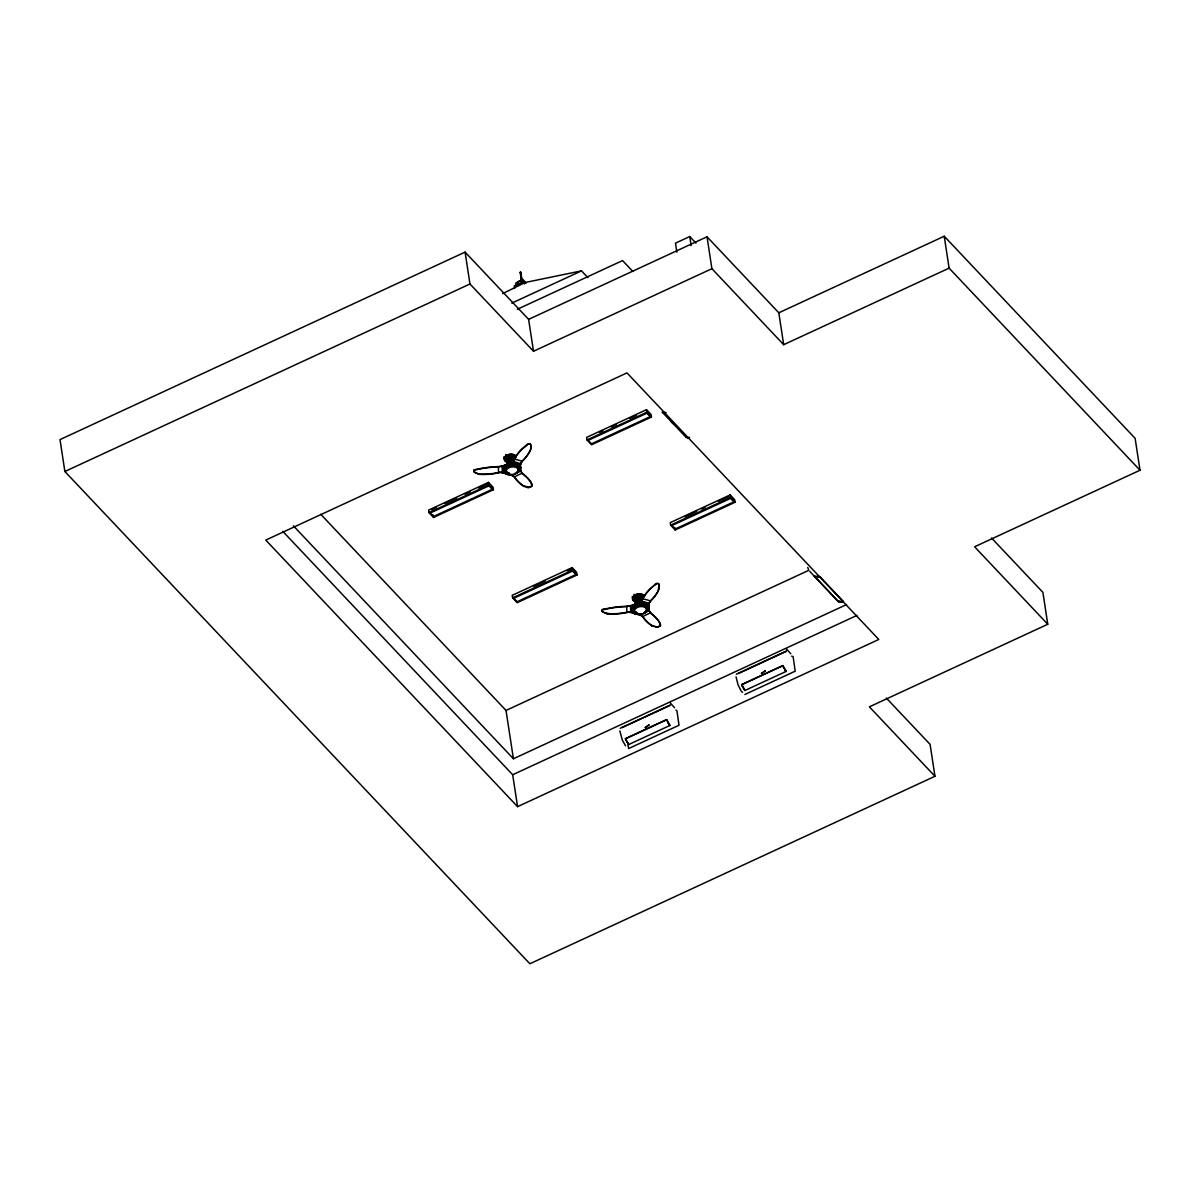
<?xml version="1.0" encoding="UTF-8"?>
<svg xmlns="http://www.w3.org/2000/svg" width="1200" height="1200" viewBox="0 0 1200 1200"><rect width="100%" height="100%" fill="white"/><g stroke="black" fill="none" stroke-linecap="round" stroke-linejoin="round"><path stroke-width="1.5" d="M531.06 446.085L530.655 449.22M509.355 474.015A8.16 5.595 -18.8 0 1 508.86 473.985L504.99 472.14L503.58 468.645A7.905 4.89 -8.5 0 1 503.895 467.655L504.105 467.31A8.055 4.65 -8.2 0 1 504.825 466.425L505.5 465.9A8.16 4.35 -7.9 0 1 506.64 465.18L512.205 463.245L516.315 463.71A7.905 5.235 -6.4 0 1 517.515 464.31L517.89 464.61A8.055 5.49 -2.9 0 1 518.79 465.48L519.225 466.2A8.16 5.715 0.7 0 1 519.66 467.28L517.77 471.435M647.415 608.775C650.985 604.65 646.335 613.275 647.28 610.62M647.955 607.905L647.445 608.7L648.03 606.945A8.16 5.715 0.7 0 0 647.595 605.865L647.16 605.16M642.57 616.575L640.56 615.3A12.63 8.67 -18.8 0 0 637.995 614.445L637.935 614.43A12.45 8.67 -22.7 0 0 635.775 614.22L640.905 613.815M508.515 465C510.54 464.475 508.14 462.6 507.06 464.145A12.45 6.09 -7.6 0 1 505.14 464.97L504.45 465.24A12.54 6.69 -7.9 0 1 502.215 465.945L502.11 465.975A3.855 2.955 -23.7 0 0 501.405 465.93L498.375 466.71A37.665 4.215 80.7 0 0 498.525 471.765L498.645 472.92L497.625 473.055A57.855 42.39 -9.5 0 1 482.175 474.465L479.34 474.345M640.425 603.3C637.56 602.985 641.37 601.35 635.43 603.825A12.45 6.09 -7.6 0 1 633.51 604.635L632.82 604.92A12.54 6.69 -7.9 0 1 630.585 605.625L630.48 605.64A3.855 2.955 -23.7 0 0 629.775 605.61L626.745 606.39A37.665 4.215 80.7 0 0 626.895 611.43L627.015 612.585L625.995 612.72A57.855 42.39 -9.5 0 1 610.545 614.145L607.215 613.95M478.845 474.285L482.115 474.165A57.855 42.39 -9.5 0 0 497.58 472.74L499.065 472.38A3.63 2.79 4.2 0 1 499.935 472.185L500.745 472.185A3.75 2.805 15.1 0 1 501.555 472.335L503.94 473.175A12.45 9.54 -10 0 1 506.73 474.195L507.36 474.555A12.45 8.67 -22.7 0 1 509.565 474.75L509.625 474.765A12.63 8.67 -18.8 0 1 512.145 475.605L513.66 476.295M636.705 612.81L635.1 613.875A12.45 9.54 -10 0 0 632.31 612.855L630.03 612.045A3.75 2.805 15.1 0 0 629.115 611.85L628.38 611.85A3.63 2.79 4.2 0 0 627.525 612.03L625.95 612.42A57.855 42.39 -9.5 0 1 610.485 613.83L604.125 612.615A3.345 2.265 19.3 0 1 603.63 612.33L603.15 611.97A3.9 2.565 25.9 0 1 602.655 611.475A3.57 2.19 27.9 0 1 602.16 610.785L602.16 610.785M506.265 466.185L502.26 466.305A12.63 6.735 -7.9 0 0 505.125 465.33A12.45 6.09 -7.6 0 0 507.135 464.4L507.855 464.145A12.45 7.035 -18.5 0 0 510.585 462.615L512.22 460.8A3.75 1.965 -64.9 0 1 512.715 460.215L513.18 459.735A3.63 1.635 -71.2 0 1 513.615 459.36L514.365 458.55A57.855 34.2 -15.7 0 1 521.865 449.025L526.425 445.02A3.345 2.67 -33.5 0 1 526.875 444.63L527.4 444.27A3.9 3.225 -40.7 0 1 528.015 443.925A3.57 3.075 -42.2 0 1 528.945 443.64L530.19 444.195A3.585 3.15 -39.4 0 1 530.73 444.885L531 448.335L529.8 451.14A58.035 40.665 0.7 0 1 522.525 460.725L521.82 461.22A37.665 25.725 40.9 0 0 514.92 459.33L513.705 459.675A3.51 1.56 -70.6 0 0 513.24 460.11L510.51 462.3A12.45 7.035 -18.5 0 1 507.78 463.815L506.475 464.415M637.305 604.47L636.405 604.86A7.155 3.825 -7.9 0 0 634.65 605.835L630.495 605.97A12.63 6.735 -7.9 0 0 633.495 605.01A12.45 6.09 -7.6 0 0 635.505 604.08L636.225 603.81A12.45 7.035 -18.5 0 0 638.94 602.295L640.53 600.555A3.75 1.965 -64.9 0 1 641.085 599.88L641.55 599.4A3.63 1.635 -71.2 0 1 641.985 599.04L642.735 598.215A57.855 34.2 -15.7 0 1 650.235 588.69L654.795 584.685A3.345 2.67 -33.5 0 1 655.245 584.31L655.77 583.935A3.9 3.225 -40.7 0 1 656.385 583.59M511.65 462.84L512.235 462.495M520.395 466.335L519 468.135L520.74 468.12L518.76 468.12C522.555 466.14 518.985 471.555 520.71 468.18A12.45 8.925 4.4 0 1 520.38 466.395L520.395 466.335A12.63 8.85 0.7 0 1 520.65 464.145L522.555 461.04A58.035 40.665 0.7 0 0 529.83 451.455L530.55 449.97M641.625 604.845L645.525 605.925A7.005 4.53 -8.8 0 1 646.665 606.9L649.08 607.86A12.45 8.925 4.4 0 1 648.75 606.06L648.75 606.015A12.63 8.85 0.7 0 1 649.02 603.81L650.925 600.72A58.035 40.665 0.7 0 0 658.185 591.12L659.025 584.31A3.585 3.15 -39.4 0 0 658.485 583.62L657.36 583.305A3.57 3.075 -42.2 0 0 656.43 583.575M511.65 462.57L511.11 463.77L511.515 462.705M641.79 603.255C647.88 602.13 639.255 600.93 639.96 603.675A7.14 4.215 -15.7 0 0 638.19 604.125M648.81 608.745L649.035 607.605L647.79 608.13M518.61 468.495L520.47 468.78L520.365 466.935M646.98 608.175L648.84 608.445L648.6 606.21M505.185 471.795L505.245 468.705A7.005 4.545 -8.7 0 1 506.085 467.55L506.655 466.995A7.005 4.545 -8.7 0 1 507.975 466.155M631.44 609.015L632.64 611.595L631.68 610.53M633 608.775L632.955 608.145A7.035 4.35 -8.5 0 1 633.18 607.695M631.635 608.805L632.97 607.98M631.02 608.805L633.015 608.97M528.225 487.665L529.29 487.455A3.585 0.9 -22.5 0 0 530.22 487.14L531.33 486.63A3.6 0.855 -19.8 0 0 531.765 486.315L531.105 482.4M646.785 606.285L646.455 605.82A7.125 4.86 -2.9 0 0 645.45 604.77L645.135 604.545M503.22 467.4L502.65 468.885L504.615 468.3M631.23 608.385L632.025 606.375M519.015 469.41C521.985 465.765 517.965 470.16 519.57 468.27M634.62 605.76L635.265 605.205M639.555 614.07L639.18 613.92M634.935 605.49L634.935 605.43A5.79 3.735 -8.7 0 1 635.4 604.785A5.37 3.465 -8.7 0 0 634.98 605.46M636.915 603.75L637.545 600.315L635.535 594.78M504.855 469.92L505.275 468.69A7.005 4.545 -8.7 0 1 506.475 467.355M633.645 608.37L633.27 609.285L633.615 608.385A7.005 4.545 -8.7 0 1 636.345 605.82L634.905 604.05L632.1 606.015M633.285 609.3L633.39 611.055A7.005 4.53 -8.6 0 0 633.99 612.21L636.69 613.83A7.035 4.545 -8.6 0 0 638.61 614.07L638.58 613.965M631.41 607.05L631.065 608.16M647.385 609.09L647.085 610.02A7.17 4.635 -8.6 0 0 647.22 609.09M647.49 609.705L648.105 607.86L647.13 607.8M518.805 469.725A7.17 4.635 -8.6 0 1 517.905 471.525L517.95 471.54A7.005 4.53 -8.6 0 1 517.695 471.825M647.04 610.245L646.32 611.22L647.055 610.08M646.14 611.1L646.35 611.175A7.17 4.635 -8.6 0 0 646.86 610.32M520.665 470.97L520.53 470.505A12.45 7.245 2.2 0 1 520.575 468.63L518.64 468.375M650.34 612.765A3.51 0.9 65.6 0 0 649.965 612.24L648.9 610.17A12.45 7.245 2.2 0 1 648.945 608.295L647.01 608.055M511.77 462.33A3.87 2.505 -8.7 0 0 507.42 465.045L507.27 461.49L503.94 456.84M633.195 606.09L633.87 605.565A8.16 4.35 -7.9 0 1 635.01 604.86C637.56 603.33 634.905 598.83 632.55 597.795M518.895 469.875L517.98 471.51M514.275 473.985A7.23 4.68 -8.7 0 0 515.97 473.295A37.665 27.93 -47.4 0 1 519.45 471.705L520.8 471.12L521.535 472.14A3.63 0.975 65.8 0 1 521.955 472.74L522.015 473.1A3.51 0.9 65.6 0 0 521.595 472.575L520.5 470.175A12.45 7.245 2.2 0 1 520.545 468.3L518.715 467.835L520.695 467.745A12.45 8.925 4.4 0 1 520.365 466.08L520.35 465.51A12.54 8.79 0.7 0 1 520.62 463.83L520.65 463.755A3.855 0.945 -84.6 0 1 520.8 463.08L521.925 461.34M648.915 608.01L649.065 607.53A12.45 8.925 4.4 0 1 648.735 605.745L648.72 605.175A12.54 8.79 0.7 0 1 648.99 603.495L649.02 603.42A3.855 0.945 -84.6 0 1 649.17 602.76L650.88 600.405A58.035 40.665 0.7 0 0 658.155 590.805L658.545 590.085M520.545 468.33C519.075 467.85 522 467.445 518.7 467.43M658.92 589.635L659.28 584.955M478.83 474.285L474.105 471.945A3.6 2.205 27.9 0 1 473.76 471.42L473.76 470.22A3.585 2.055 26.8 0 1 474.24 469.845L481.98 468.24A58.035 30.96 -7.9 0 1 497.445 466.65L498.39 466.59M603.09 609.315L602.625 609.51A3.585 2.055 26.8 0 0 602.13 609.885L601.95 610.74M601.905 610.575L602.1 610.215A3.585 2.055 26.8 0 1 602.565 609.84L610.41 608.25A58.035 30.96 -7.9 0 1 625.86 606.66L630.69 605.97M506.685 472.08L505.32 473.28L509.655 474.315A7.23 4.68 -8.7 0 0 512.43 474.375M637.53 614.13L637.305 614.085M654.03 585.72L656.715 583.755A3.6 3.105 -42.2 0 1 657.39 583.575L658.56 583.875A3.585 3.15 -39.4 0 1 659.1 584.55L659.205 584.685M647.76 610.365L648.81 608.655L646.935 608.34M508.935 474.405L509.115 472.95M649.005 603.795L646.92 606.57M518.82 470.85L519.945 470.025L517.695 470.01M643.935 613.17A7.23 4.68 -8.7 0 0 647.16 610.32L647.19 610.275A7.23 4.68 -8.7 0 0 643.17 604.995A7.23 4.68 -8.7 0 0 634.185 607.77A7.23 4.68 -8.7 0 0 636 613.71L636.555 612.51L635.595 613.905L634.005 613.14M647.325 610.215L647.19 610.53A7.23 4.68 -8.7 0 1 643.965 613.365M508.53 474.36L508.275 473.145L507.36 474.555L508.335 473.145L509.07 474.435M515.67 463.185L516.795 463.02M514.185 462.45L513.6 463.59L511.605 463.68A7.11 4.38 -12.7 0 1 513.45 463.56L514.185 462.45L512.79 462.585M642.495 602.25L641.97 603.255M507.03 472.29L505.32 473.28L508.005 474.3L508.695 472.905M644.13 602.685L646.08 603.12L645.165 602.685M504.93 467.73L505.08 467.445A7.125 4.11 -8.2 0 1 505.71 466.665M636.36 613.965L636.42 613.875A7.23 4.68 -8.7 0 0 642.225 613.995L642.675 613.86M515.97 463.26L515.4 463.935L517.335 465.045A7.125 4.86 -2.9 0 0 517.035 464.775L519.255 464.625L518.4 464.085M505.05 467.115L503.235 467.01L504.99 467.22M631.605 606.675L633.6 606.525A7.125 4.11 -8.2 0 0 633.405 606.795M509.625 474.765L508.14 473.265C508.425 475.14 507.39 473.31 505.74 472.605M633.39 607.215L633.45 607.125A7.125 4.11 -8.2 0 1 634.08 606.33M636.435 612.63L635.685 613.935A12.45 8.67 -22.7 0 1 637.86 614.115L638.55 614.28A12.54 8.61 -18.8 0 1 640.44 614.97L640.515 615.015A3.855 1.815 52.2 0 1 640.965 615.075L643.32 617.535A58.035 39.81 -18.8 0 0 651.345 625.47L652.02 625.95M508.245 472.845L506.685 473.895A12.45 9.54 -10 0 0 503.895 472.875L502.365 472.605M532.035 485.61L532.14 485.4A3.345 1.14 -14.2 0 0 532.155 485.19L531.81 484.035M660.48 625.635L659.04 621.45A57.855 34.92 -0.9 0 0 651.225 613.41L650.37 612.48M508.02 473.88L508.17 473.295M647.295 610.02A7.23 4.68 -8.7 0 0 643.14 604.8A7.23 4.68 -8.7 0 0 634.155 607.56A7.23 4.68 -8.7 0 0 635.97 613.5L635.055 613.605L636.54 612.975A6.3 4.065 -8.7 0 1 635.925 612.66M515.625 462.675L514.32 463.68M634.74 611.52C630.975 612.36 636.87 615.255 636.54 612.465M507.225 474.225L508.2 472.83C508.74 475.02 504.45 474.03 507.24 472.395M636 613.575L636.6 612.495L635.715 613.905L636.615 613.77A7.17 4.635 -8.6 0 1 634.47 612.72L634.32 612.48M520.605 464.175L518.265 466.44A7.155 5.01 0.7 0 1 518.445 466.77L518.085 466.14A7.125 4.86 -2.9 0 0 517.875 465.87M635.28 605.475L635.505 605.13A4.98 3.225 -8.7 0 0 635.16 605.385A4.65 3 -8.7 0 1 635.43 605.085M512.01 461.475L512.04 461.43A3.51 2.265 -8.7 0 0 508.395 462.45A3.51 2.265 -8.7 0 0 507.945 464.955L508.26 466.17L511.875 465.15A7.005 4.545 -8.7 0 1 513.735 465.255L517.26 466.32A7.005 4.53 -8.6 0 1 518.25 467.16L520.155 467.82M514.02 459.045L514.425 458.88A57.855 34.2 -15.7 0 1 521.925 449.34L528.345 444.09A3.6 3.105 -42.2 0 1 529.02 443.895L529.695 443.835M649.02 603.42L648.405 603.195A37.665 21.63 34.9 0 0 641.535 601.26L640.17 601.395L641.565 599.775A3.51 1.56 -70.6 0 1 642.03 599.415L642.795 598.545A57.855 34.2 -15.7 0 1 650.295 589.02L652.86 586.74M648.75 606.015L647.37 607.8L649.11 607.8L647.4 607.77M650.385 600.96L650.19 600.885A37.665 25.725 40.9 0 0 643.29 598.995L642.195 598.89M660.405 625.725L660.135 625.995A3.6 0.855 -19.8 0 1 659.73 626.28L658.59 626.82A3.585 0.9 -22.5 0 1 657.69 627.12L652.035 625.965M630.735 612.27L632.25 612.54A12.45 9.54 -10 0 1 635.055 613.56L636.165 612.345M503.475 466.665L504.195 466.05M505.425 466.605L504.705 465.6M474.255 471.78A3.57 2.19 27.9 0 1 473.79 471.105L473.73 470.535A3.585 2.055 26.8 0 1 474.21 470.175L474.705 469.965M642.69 603.36L643.995 602.34M640.26 601.305L638.88 601.965A12.45 7.035 -18.5 0 1 636.15 603.48L634.905 604.065L636.675 605.82M515.955 462.75L514.74 463.77M643.11 603.435L644.31 602.43M518.175 469.8A7.14 4.305 -0.9 0 1 517.98 470.055L517.785 470.28A7.245 4.38 -0.9 0 0 518.145 469.815M507.42 472.5L506.355 473.67M635.79 612.165L634.65 613.41L635.61 612.075M634.05 606.015L632.895 605.415M507.285 464.91A5.79 3.735 -8.7 0 1 508.11 464.34A6.3 4.065 -8.7 0 0 506.94 465.03L507.72 464.97A3.585 2.31 -8.7 0 1 511.845 461.73L513.165 461.595A37.665 21.63 34.9 0 1 520.035 463.515L520.65 463.755M515.25 463.89L516.27 462.84L515.445 462.945M519.075 471.015L518.565 471.255M643.365 603.495L644.22 602.55M644.445 604.17A7.035 4.665 -6.4 0 0 644.07 604.005L644.835 602.58M634.14 613.2L632.55 612.03L634.44 611.28M506.37 471.855L504.525 472.68L506.07 471.615M517.995 463.8L516.735 464.55A7.035 4.665 -6.4 0 0 515.655 464.01M646.71 611.295L646.17 611.505A7.005 4.53 -8.6 0 1 645.15 612.255L645.465 612.045M517.095 472.365L517.485 472.215A7.005 4.53 -8.6 0 1 516.78 472.59L516.78 472.59A7.17 4.635 -8.6 0 0 517.395 472.08L516.435 472.635M507.24 465.225L504.75 465.39L506.235 465.84M634.59 605.52A7.275 3.885 -7.9 0 1 635.235 605.085L633.27 605.115M645.105 604.245C647.235 602.76 648.96 604.965 645.09 604.23A7.035 4.665 -6.4 0 0 644.025 603.69L643.77 603.6M646.125 611.7L644.805 612.315M645.15 612.255L645.15 612.27A7.17 4.635 -8.6 0 0 646.035 611.475M504.525 472.68L505.455 473.16M510.18 474.6A12.54 8.61 -18.8 0 1 512.07 475.305L512.715 474.975M640.515 615.015L641.085 614.655A37.665 27.93 -47.4 0 1 642.75 613.71M645.72 611.4L644.895 611.925M513.765 476.145L514.635 476.91A37.665 23.88 -42.4 0 1 521.325 473.61L522.855 473.73A57.855 34.92 -0.9 0 1 530.67 481.77L531.81 484.02M642.72 616.56L643.005 616.575A37.665 23.88 -42.4 0 1 649.695 613.275L650.55 612.735M633.51 604.785L634.92 605.295M643.815 613.02L644.805 612.495M511.695 462.045A3.705 2.4 -8.7 0 0 507.525 464.955L506.535 464.385L507.615 465.045A7.275 3.885 -7.9 0 1 508.005 464.85C506.79 467.805 508.17 460.17 510.66 463.875A7.245 4.275 -15.7 0 0 509.34 464.295C507.75 465.945 506.4 463.2 508.155 465.135A7.275 3.885 -7.9 0 0 506.58 465.96A7.155 3.825 -7.9 0 1 508.05 465.18L507.12 464.115L507.66 464.805M507.42 464.625L508.05 464.85M507.93 465.495L507.825 465.195M503.925 472.065C506.265 469.89 502.89 472.47 504.03 471.915M635.715 604.005L636.6 605.79L640.17 604.83M635.31 604.695A6.3 4.065 -8.7 0 0 634.59 605.415A6.24 4.035 -8.7 0 1 635.355 604.725L640.56 602.925L644.685 603.375A7.905 5.235 -6.4 0 1 645.885 603.975L646.26 604.275A8.055 5.49 -2.9 0 1 647.16 605.16M636.48 605.61L635.52 603.93M632.715 611.94L633.945 610.785A7.11 4.95 -9.1 0 1 633.48 610.155L633.495 610.32M530.955 486.435L531.285 486.255A3.57 0.84 -19.8 0 0 531.78 485.895A3.9 1.02 -16.2 0 0 532.02 485.625M633.945 611.025A7.11 4.95 -9.1 0 1 633.36 610.17A6.93 4.83 -9.1 0 0 633.93 611.025L632.295 611.745M502.695 293.64L525.03 282.525L581.49 270.87L587.91 277.665M507.255 465.33L508.065 464.97L507.135 464.4M635.625 604.995C636.39 604.38 636.51 601.86 637.5 604.38M634.44 604.29L635.61 604.89M498.375 472.62L499.245 472.665A3.51 2.715 4.7 0 1 499.995 472.47L502.35 472.905L502.11 465.975M636.165 603.525L638.58 603.675M626.745 612.3L627.615 612.33A3.51 2.715 4.7 0 1 628.365 612.15L630.78 612.585L630.48 605.64M934.965 776.28L869.37 706.83L1047.765 624.255L974.595 546.78L1140 470.235L949.11 268.14L783.69 344.685L711.9 268.695L533.505 351.255L528.615 319.365L465.09 252.105L60 439.59L64.875 471.495L529.875 963.765L934.965 776.28L930.09 744.375L886.35 698.07M64.875 471.495L469.965 283.995L533.505 351.255M521.22 281.085L520.575 272.04L522 279.405M519.885 272.37L520.935 272.43M522.885 279.675L515.865 282.915L516.33 285.96L523.35 282.705L522.885 279.675L526.17 283.14M511.815 303.12L581.49 270.87M517.35 309.27L622.56 260.58L632.835 271.455M695.955 243.12L689.745 236.55L675.465 243.15L676.86 252.21M528.615 319.365L707.025 236.79L778.815 312.795L783.69 344.685M778.815 312.795L944.22 236.235L1135.125 438.33L1140 470.235M488.505 482.37L428.595 510.09L428.985 512.625L433.545 517.455L493.44 489.72L493.05 487.185L488.505 482.37L488.895 484.905L493.44 489.72M646.515 409.68L586.62 437.4L587.01 439.935L591.555 444.765L651.465 417.045L651.075 414.495L646.515 409.68L646.905 412.215L651.465 417.045M431.475 509.715L436.515 507.39M444.915 503.505L456.66 498.06M465.06 494.175L470.1 491.85M478.5 487.965L488.565 483.3L491.85 486.78M599.565 432.375L602.925 430.815M611.325 426.93L616.365 424.605M629.79 418.38L636.51 415.275M428.985 512.625L488.895 484.905M587.01 439.935L646.905 412.215M572.13 567.585L512.235 595.32L512.625 597.855L517.17 602.67L577.08 574.95L576.69 572.415L572.13 567.585L572.52 570.12L577.08 574.95M730.14 494.91L670.245 522.63L670.635 525.165L675.195 529.98L735.09 502.26L734.7 499.725L730.14 494.91L730.605 498.375L733.89 501.855L675.12 529.05L671.835 525.57L730.605 498.375M533.58 586.395L545.34 580.95M567.165 570.855L572.205 568.53L575.49 572.01M684.885 516.825L696.63 511.38M701.67 509.04L705.03 507.495M718.455 501.27L728.535 496.62M512.625 597.855L572.52 570.12M670.635 525.165L730.53 497.445L735.09 502.26M320.745 514.29L506.025 710.445L808.56 570.42M293.385 525.825L513.42 758.76L846.54 604.575M282.735 531.3L512.685 774.75L856.95 615.405M738.42 673.5L786.39 651.3M622.23 727.545L670.2 705.345M744.33 689.52L741.585 684.63L782.805 665.55L786.12 671.415L744.915 690.495L744.195 689.58M626.745 741.24L625.395 738.675L666.6 719.595L669.93 725.46L628.71 744.54L626.61 741.285M625.575 738.75L666.54 719.79M744.84 694.5L795.21 671.19L793.11 656.655L791.7 656.145M517.575 806.655L878.79 639.465L627 372.9L265.77 540.09L517.575 806.655L512.685 774.75M515.445 473.355L514.275 473.685M509.13 464.715L508.485 463.515L507.165 464.13M637.47 604.065L636.6 603.315A3.51 2.265 -8.7 0 1 637.365 599.94A3.51 2.265 -8.7 0 1 642.405 600.57M530.34 486.705L530.13 486.795A3.585 0.9 -22.5 0 1 529.23 487.11M509.175 464.7L509.385 464.61A7.14 4.215 -15.7 0 1 511.575 463.995L511.17 464.085M519.645 465.375L520.695 467.745L518.745 467.79L520.68 467.865L518.97 467.82M641.49 600.96A3.48 2.25 -8.7 0 0 637.2 601.38A3.48 2.25 -8.7 0 0 636.27 604.2A4.98 3.225 -8.7 0 1 637.68 603.315A6.3 4.065 -8.7 0 0 635.895 604.275L635.97 604.53M510.66 463.875L508.77 463.38M509.325 464.31L510.21 463.995M637.275 602.985L638.13 603.81M505.125 465.33L508.035 465.045M633.495 605.01L636.405 604.725L636.63 605.835L635.355 603.81L636.405 604.725M504.99 470.505L504.975 470.37A7.11 4.95 -9.1 0 1 504.855 470.205A7.11 4.95 -9.1 0 1 504.81 469.875L503.115 470.925L503.07 469.35M646.935 606.75A7.155 5.01 0.7 0 0 646.65 606.135L646.425 605.49A7.125 4.86 -2.9 0 0 645.405 604.44C646.935 605.775 650.985 605.13 647.07 607.095M498.33 466.935L502.26 466.29M519.825 465.315L517.845 465.57A7.125 4.86 -2.9 0 1 518.055 465.825L520.065 465.705L518.235 466.125M646.425 605.52L647.745 604.695M603.105 609.315L610.35 607.905A58.035 30.96 -7.9 0 1 625.815 606.33L626.745 606.27M634.575 612.72L635.895 613.575M818.655 576.975L819.87 576.63L843.435 601.575L842.145 601.845M474.72 469.965L482.04 468.57A58.035 30.96 -7.9 0 1 497.49 466.995L498.27 466.95M503.145 470.49L504.87 470.22M529.2 487.11L523.605 485.97M631.455 609.99L631.23 609.015M511.05 462.795L510.48 462.93A4.35 2.805 -8.7 0 0 508.545 463.755M641.565 613.815L641.4 613.845A7.005 4.53 -8.6 0 1 638.895 614.085M656.94 626.94L657.57 626.79A3.585 0.9 -22.5 0 0 658.485 626.475L659.64 625.92A3.57 0.84 -19.8 0 0 660.135 625.56A3.9 1.02 -16.2 0 0 660.39 625.305L660.51 625.08A3.345 1.14 -14.2 0 0 660.525 624.87L659.835 622.71M646.77 606.135L648.63 605.775M502.86 469.11L504.585 468.48L502.875 468.72M502.665 469.14L504.585 468.81M648.72 606.615L646.995 606.78A7.275 5.1 0.7 0 0 646.605 605.79L648.12 605.22M631.035 608.4L632.955 608.175M518.625 467.1L520.47 466.92M656.385 627.015L651.285 625.155A58.035 39.81 -18.8 0 1 643.245 617.22L642.81 616.695M818.73 577.05L815.31 576.645M840.96 601.935L842.22 601.92M528.03 487.68L523.68 486.285M649.05 607.545L647.34 607.485M513.255 465.18L514.14 465.21M520.455 468.27L518.7 468.105M631.53 606.81L633.345 606.9M648.825 607.95L648.93 607.95A12.45 7.245 2.2 0 0 648.87 609.84L649.905 611.805A3.63 0.975 65.8 0 1 650.325 612.405L651.27 613.74A57.855 34.92 -0.9 0 1 659.07 621.78L659.505 622.395M689.025 438.075L685.935 437.19L662.37 412.245L666.03 412.545M685.935 437.19L689.595 437.49M841.035 602.01L837.945 601.125L814.38 576.18L819.87 576.63M837.945 601.125L843.435 601.575M513.945 463.92L513.51 463.89A7.11 4.38 -12.7 0 0 513.06 463.89L512.52 463.59M642.315 603.6L641.88 603.555A7.11 4.38 -12.7 0 0 640.05 603.66L639.42 602.475M514.125 462.585L515.1 462.57M664.335 413.025L665.535 413.205M688.95 438L686.79 437.58M675.99 710.055L676.92 710.715L679.02 725.235L628.635 748.56L627.96 744.915M518.565 468.66L520.44 468.99M642.75 603.66L643.815 603.915M607.2 613.95L602.475 611.61A3.6 2.205 27.9 0 1 602.13 611.1L601.995 610.425M478.785 473.97L475.755 472.935A3.345 2.265 19.3 0 1 475.26 472.65L474.78 472.305A3.9 2.565 25.9 0 1 474.285 471.81M516.705 472.86A7.23 4.68 -8.7 0 0 518.79 470.655L518.925 470.34A7.23 4.68 -8.7 0 0 514.77 465.12A7.23 4.68 -8.7 0 0 505.785 467.895A7.23 4.68 -8.7 0 0 507.6 473.835L508.425 474.12A7.035 4.545 -8.6 0 0 509.325 474.33A7.17 4.635 -8.6 0 1 504.87 471.525M507.63 474.015L507.42 474.12A12.45 8.67 -22.7 0 1 509.49 474.45M504.555 465.54L506.07 465.975M633.075 605.265L634.44 605.64M663.3 412.71L664.41 413.1M838.8 601.5L839.835 601.815M515.445 464.25L515.7 464.34A7.035 4.665 -6.4 0 1 516.765 464.88L517.08 465.09A7.125 4.86 -2.9 0 1 517.365 465.33M505.14 465.105L506.55 465.63M507.6 473.835L507.975 473.985A7.23 4.68 -8.7 0 0 509.22 474.315M644.445 605.385L645.63 605.985M515.895 465.63L517.275 466.335M644.04 603.72L645.09 604.245M741.765 691.83L742.62 692.25M662.37 412.245L663.375 412.785M814.38 576.18L815.37 576.72M512.07 475.305L512.145 475.335A3.855 1.815 52.2 0 1 512.595 475.41L514.95 477.855A58.035 39.81 -18.8 0 0 522.975 485.79L523.65 486.27M523.59 485.955L522.915 485.475A58.035 39.81 -18.8 0 1 514.89 477.54L514.44 477.03M507.06 464.175L508.02 464.925M522.405 473.34L522.9 474.06A57.855 34.92 -0.9 0 1 530.7 482.1M504.69 472.575L505.845 471.66M991.53 537.99L1042.89 592.35L1047.765 624.255M809.685 571.29L838.83 602.145M730.215 495.84L733.5 499.32M523.035 280.845L525.03 282.96M786.54 649.02L790.815 653.745M507.165 455.1L509.1 460.215L509.025 463.755A4.98 3.225 -8.7 0 1 510.54 463.26A5.37 3.465 -8.7 0 0 509.19 463.77A6.24 4.035 -8.7 0 1 510.45 463.44A6.3 4.065 -8.7 0 0 509.265 463.74M670.35 703.065L674.61 707.79M508.455 464.7L507.705 463.89L508.935 464.805M636.825 604.365L635.925 604.305A4.095 2.64 -8.7 0 1 640.23 602.25M786.345 651.09L736.35 674.22M670.155 705.135L620.16 728.28M672.915 423.54L670.635 421.125M522.36 473.58L522 472.8M786.12 671.415L782.73 665.745L741.765 684.705L743.61 688.395M785.925 671.37L784.59 669.435M669.93 725.46L667.71 722.28M669.105 724.605L669.735 725.43M625.575 745.875L622.32 740.13L619.845 730.92M505.56 472.335L505.71 472.56A7.005 4.545 -8.7 0 1 505.05 471.495L505.05 471.495M741.075 690.93L737.97 684.6L736.05 676.86M627.42 742.455L628.125 743.565M741.585 684.63L744.915 690.495M625.395 738.675L628.71 744.54M668.52 723.435L666.6 719.595M784.035 668.16L782.805 665.55M509.76 464.145L509.37 463.26M807.72 567.45L808.545 569.64M638.835 602.49L639.03 603.555M944.22 236.235L949.11 268.14M707.025 236.79L711.9 268.695M689.745 236.55L691.14 245.61M674.805 527.445L675.195 529.98M634.035 594.27L634.23 595.545A6.24 4.035 -8.7 0 0 636.615 602.085A4.98 3.225 -8.7 0 1 635.415 596.94A4.98 3.225 -8.7 0 1 643.365 597.39M632.31 596.52L632.49 597.75A6.3 4.065 -8.7 0 1 638.25 594A6.3 4.065 -8.7 0 1 644.565 596.235M524.385 283.935L523.98 281.34L514.29 285.825L514.68 288.42M522.225 281.085L522.03 279.795L517.785 281.745L517.98 283.05M520.575 272.04L521.91 280.77M520.245 272.745L521.31 279.735M505.665 454.605L505.86 455.865A6.24 4.035 -8.7 0 0 508.245 462.405A5.37 3.465 -8.7 0 1 507 456.6A5.37 3.465 -8.7 0 1 515.595 457.89M465.09 252.105L469.965 283.995M506.025 710.445L513.42 758.76M433.155 514.905L433.545 517.455M531.105 446.145L530.655 444.645A3.585 3.15 -39.4 0 0 530.115 443.94M649.245 611.19L647.82 611.385A37.665 27.93 -47.4 0 0 644.415 612.855M632.955 608.445L631.23 608.55M639.885 602.265L640.05 603.66A6.93 4.275 -12.7 0 1 641.385 603.555M511.515 462.585L511.53 463.695M633.195 606.09A8.055 4.65 -8.2 0 0 632.475 606.99L632.265 607.305A7.905 4.89 -8.5 0 0 631.95 608.31L634.155 612.495A7.17 4.635 -8.6 0 1 633.24 611.19M634.8 606.96A7.17 4.65 -8.7 0 1 642.06 604.77M646.935 607.215A7.17 4.65 -8.7 0 1 647.295 608.055M640.275 604.71A7.005 4.545 -8.7 0 1 642.105 604.725M645.54 605.91A7.005 4.545 -8.7 0 1 646.695 607.11M638.925 614.1A7.17 4.635 -8.6 0 1 637.17 613.89M633.795 606.255A7.125 4.11 -8.2 0 1 634.29 605.745M646.98 607.35A7.005 4.53 -8.8 0 1 647.235 607.92M647.31 608.22A7.005 4.53 -8.8 0 1 647.37 608.52M637.71 603.96A7.245 4.275 -15.7 0 1 639.525 603.42M642.195 613.785A7.23 4.68 -8.7 0 1 636.345 613.65M646.605 609.12A6.3 4.065 -8.7 0 1 646.125 610.47M635.385 612.315A6.3 4.065 -8.7 0 1 634.575 611.445M634.23 610.71A6.3 4.065 -8.7 0 1 634.17 609.375M634.77 608.055A6.3 4.065 -8.7 0 1 635.415 607.32M636.255 606.66A6.3 4.065 -8.7 0 1 637.62 605.94M639.57 605.385A6.3 4.065 -8.7 0 1 642.78 605.4M645.075 606.285A6.3 4.065 -8.7 0 1 645.57 606.66M646.155 607.32A6.3 4.065 -8.7 0 1 646.5 608.07M634.005 609.45A6.3 4.065 -8.7 0 1 633.96 608.925M640.02 602.895A6.3 4.065 -8.7 0 0 639.21 603A5.79 3.735 -8.7 0 1 640.35 602.91A5.37 3.465 -8.7 0 0 638.88 603.03M636.15 604.23A5.37 3.465 -8.7 0 1 637.89 603.315M638.595 603A4.98 3.225 -8.7 0 1 640.2 602.76M640.125 602.64A4.65 3 -8.7 0 0 636.15 604.155A5.79 3.735 -8.7 0 1 637.77 603.405A6.24 4.035 -8.7 0 0 635.925 604.29A3.51 2.265 -8.7 0 1 637.425 601.665A3.51 2.265 -8.7 0 1 641.385 601.29M640.32 602.46A4.35 2.805 -8.7 0 0 636.015 604.215A3.585 2.31 -8.7 0 1 637.74 601.89A3.585 2.31 -8.7 0 1 641.49 601.65M640.14 602.01A3.87 2.505 -8.7 0 0 635.91 604.215A3.705 2.4 -8.7 0 1 640.98 601.8M636.555 604.155A3.495 2.25 -8.7 0 1 636.96 601.08A3.495 2.25 -8.7 0 1 641.61 600.63M634.26 595.56A6.24 4.035 -8.7 0 1 644.505 596.25M636.45 602.04A5.79 3.735 -8.7 0 1 634.77 595.95A5.79 3.735 -8.7 0 1 644.13 596.685M636.66 602.1A5.37 3.465 -8.7 0 1 634.98 596.535A5.37 3.465 -8.7 0 1 643.665 596.925M636.51 602.205A4.65 3 -8.7 0 1 635.925 597.3A4.65 3 -8.7 0 1 643.215 598.035M636.72 602.385A4.35 2.805 -8.7 0 1 636.39 597.66A4.35 2.805 -8.7 0 1 643.125 598.83M636.675 602.535A4.095 2.64 -8.7 0 1 636.81 598.05A4.095 2.64 -8.7 0 1 642.975 599.43M636.645 602.715A3.87 2.505 -8.7 0 1 636.78 598.65A3.87 2.505 -8.7 0 1 642.66 599.4M636.63 602.925A3.705 2.4 -8.7 0 1 636.75 599.25A3.705 2.4 -8.7 0 1 642.255 599.43M636.6 603.18A3.585 2.31 -8.7 0 1 636.975 599.64A3.585 2.31 -8.7 0 1 642.21 599.88M636.645 603.84A3.48 2.25 -8.7 0 1 637.17 600.51A3.48 2.25 -8.7 0 1 642.135 600.63M506.295 467.22A7.17 4.635 -8.6 0 1 513.555 465.06M518.415 467.505A7.17 4.635 -8.6 0 1 518.835 468.63M517.17 466.425A7.005 4.545 -8.7 0 1 518.325 467.64M505.215 466.845A7.125 4.11 -8.2 0 1 505.92 466.08M505.575 471.36A7.11 4.95 -9.1 0 1 505.35 471.09M518.55 467.61A7.005 4.53 -8.6 0 1 518.94 468.78M518.19 469.725A6.3 4.065 -8.7 0 1 517.755 470.79M509.58 473.715A6.3 4.065 -8.7 0 1 508.5 473.43M507.015 472.635A6.3 4.065 -8.7 0 1 506.565 472.23M505.785 470.775A6.3 4.065 -8.7 0 1 505.8 469.71M506.595 468.135A6.3 4.065 -8.7 0 1 507.045 467.64M507.6 467.19A6.3 4.065 -8.7 0 1 508.215 466.785M509.625 466.125A6.3 4.065 -8.7 0 1 515.82 466.14M516.72 466.605A6.3 4.065 -8.7 0 1 518.19 468.66M505.8 470.295A6.3 4.065 -8.7 0 1 505.635 469.785M509.865 465A6.3 4.065 -8.7 0 1 510.645 464.805M509.07 463.86A5.79 3.735 -8.7 0 1 510.48 463.425M508.185 464.145A4.65 3 -8.7 0 0 507.3 465.03A5.37 3.465 -8.7 0 1 508.305 464.205A4.98 3.225 -8.7 0 0 507.375 464.91A4.35 2.805 -8.7 0 1 508.14 464.055A3.48 2.25 -8.7 0 1 508.455 461.055A3.48 2.25 -8.7 0 1 513 460.485M508.635 463.845A4.65 3 -8.7 0 1 510.54 463.125M507.33 465.09A4.095 2.64 -8.7 0 1 510.54 462.72M511.335 462.6A4.095 2.64 -8.7 0 1 511.86 462.585M508.26 464.88A3.48 2.25 -8.7 0 1 508.5 461.94A3.48 2.25 -8.7 0 1 512.94 461.22M508.185 464.475A3.495 2.25 -8.7 0 1 508.5 461.46A3.495 2.25 -8.7 0 1 513.06 460.875M506.985 465.045A6.24 4.035 -8.7 0 1 508.215 464.25M504.135 458.115A6.3 4.065 -8.7 0 1 509.88 454.335A6.3 4.065 -8.7 0 1 516.195 456.57A6.24 4.035 -8.7 0 0 505.89 455.895M515.865 457.245A5.79 3.735 -8.7 0 0 506.535 456.18A5.79 3.735 -8.7 0 0 508.08 462.36A4.98 3.225 -8.7 0 1 507.045 457.275A4.98 3.225 -8.7 0 1 514.995 457.725M514.74 458.19A4.65 3 -8.7 0 0 507.435 457.695A4.65 3 -8.7 0 0 508.14 462.525A4.35 2.805 -8.7 0 1 508.02 457.995A4.35 2.805 -8.7 0 1 514.695 458.985M508.305 462.87A4.095 2.64 -8.7 0 1 507.915 458.685A4.095 2.64 -8.7 0 1 514.23 458.97M508.275 463.05A3.87 2.505 -8.7 0 1 508.11 459.165A3.87 2.505 -8.7 0 1 513.975 459.3M508.26 463.26A3.705 2.4 -8.7 0 1 508.47 459.51A3.705 2.4 -8.7 0 1 514.005 459.885M508.23 463.5A3.585 2.31 -8.7 0 1 508.605 459.975A3.585 2.31 -8.7 0 1 513.84 460.215M508.2 463.77A3.51 2.265 -8.7 0 1 508.455 460.575A3.51 2.265 -8.7 0 1 513.3 460.215M488.955 485.835L430.185 513.03L433.485 516.51L492.24 489.315L488.955 485.835M646.965 413.145L588.21 440.355L591.495 443.835L650.25 416.625L646.965 413.145M572.58 571.065L513.825 598.26L517.11 601.74L575.88 574.545L572.58 571.065M765.225 670.935L761.445 673.455L765.225 670.935M649.02 724.995L645.255 727.5L649.02 724.995M633.195 609.6L631.32 610.215L633.15 609.465M637.785 614.445A6.225 4.02 -8.7 0 0 646.71 609.78A6.225 4.02 -8.7 0 0 637.14 607.5A6.225 4.02 -8.7 0 0 637.785 614.445M506.415 472.155A7.14 5.235 -9.5 0 0 507.075 472.59A7.245 5.31 -9.5 0 1 506.4 472.125M512.565 463.905A6.93 4.275 -12.7 0 0 511.68 463.98A7.11 4.38 -12.7 0 1 512.595 463.905M509.415 474.765A6.225 4.02 -8.7 0 0 518.34 470.115A6.225 4.02 -8.7 0 0 508.77 467.82A6.225 4.02 -8.7 0 0 509.415 474.765"/></g></svg>
